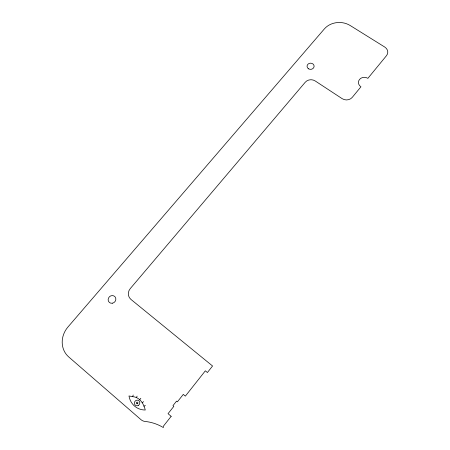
<?xml version="1.0" encoding="UTF-8"?>
<svg xmlns="http://www.w3.org/2000/svg" width="450" height="450" viewBox="0 0 450 450"><rect width="100%" height="100%" fill="white"/><g stroke="black" fill="none" stroke-linecap="round" stroke-linejoin="round"><path stroke-width="0.67" d="M132.733 396.641C139.854 397.187 143.724 403.757 145.277 410.017C136.946 410.057 130.32 404.111 128.976 395.972L132.733 396.641L133.178 395.01M136.457 397.699L137.093 396.124M139.77 399.606L140.828 398.278M142.206 402.615L143.595 401.676M143.899 406.192L145.395 405.473M171.152 416.334L163.558 425.964L163.631 426.999L163.237 427.5A52.442 47.801 -72 0 0 145.153 421.459A8.691 8.083 -65.7 0 1 140.968 419.647L68.743 356.957A22.078 20.143 -50.4 0 1 67.928 327.032L324.343 28.941A18.658 16.059 1 0 1 350.246 25.549L384.756 47.053A7.104 6.126 5 0 1 386.527 55.626L367.881 78.339A6.002 5.265 4.7 0 0 359.533 79.431A6.002 5.265 4.7 0 0 360.934 86.799L352.271 97.358A7.217 6.384 3.3 0 1 342.174 98.668L315.202 80.961A7.144 6.322 -0.8 0 0 305.229 82.254L130.258 288.602A7.959 7.436 -42.1 0 0 130.882 299.368L212.563 365.991L207.411 372.527L205.335 370.822L185.349 396.135L183.285 394.397L177.401 401.833L176.558 401.124L172.963 405.669L173.807 406.384L168.041 413.674L171.152 416.334M137.486 403.689A0.861 0.799 -63.2 0 0 137.514 402.216A0.861 0.799 -63.2 0 0 136.282 403.009A0.861 0.799 -63.2 0 0 137.486 403.689M138.409 405.366A2.874 2.672 -63.2 0 0 138.493 400.461A2.874 2.672 -63.2 0 0 134.381 403.093A2.874 2.672 -63.2 0 0 138.409 405.366M308.632 68.85A3.533 3.094 -1.2 0 0 314.111 66.437A3.533 3.094 -1.2 0 0 309.015 63.495A3.533 3.094 -1.2 0 0 308.632 68.85M112.494 303.193A4.011 3.701 -43.9 0 0 115.065 296.848A4.011 3.701 -43.9 0 0 108.427 298.226A4.011 3.701 -43.9 0 0 112.494 303.193"/></g></svg>
